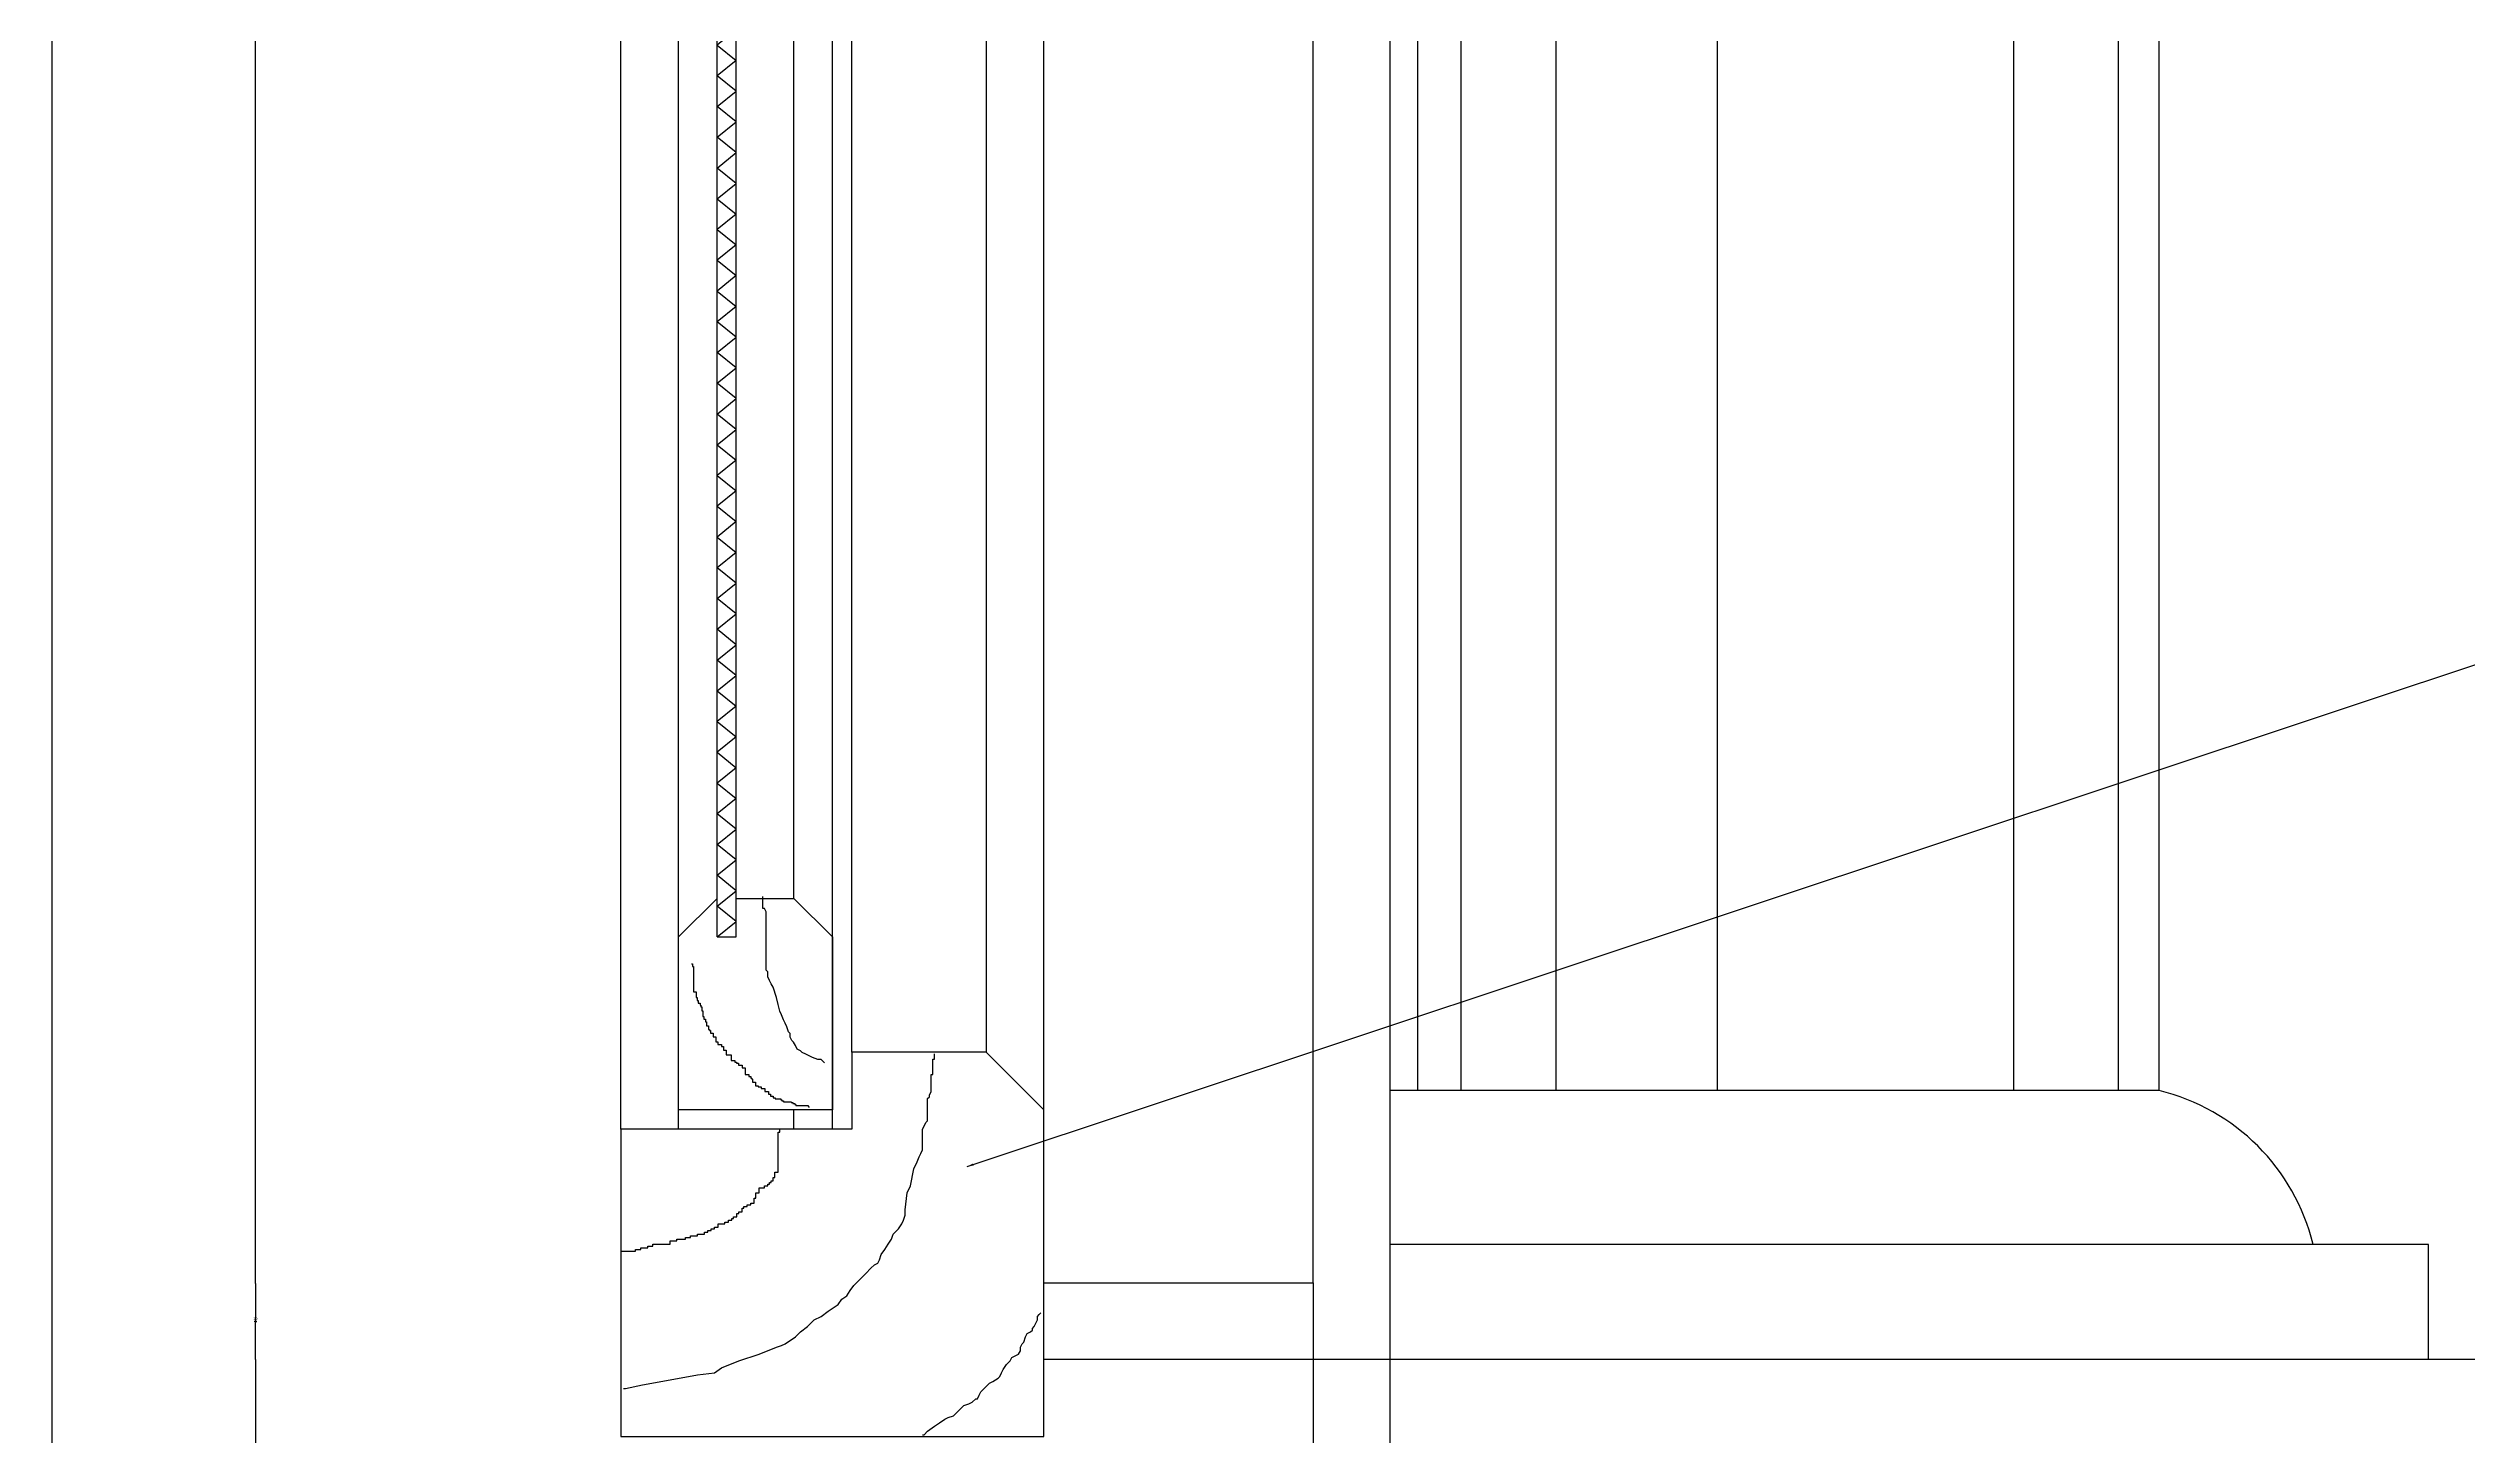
# Model space of a CAD drawing. Header units: metres. Extents: x 223 to 5375, y 130 to 7012.
# Drawn here: x 3832 to 4776, y 1509 to 2050 of the extents above; entities that cross this region are included whole.
import ezdxf

# ---------------------------------------------------------------- set-up
doc = ezdxf.new("R2010")
doc.units = ezdxf.units.M
for name, color, linetype in [('3', 3, 'Continuous'), ('4', 4, 'Continuous'), ('7', 7, 'Continuous'), ('BH', 3, 'Continuous'), ('DIM', 3, 'Continuous')]:
    doc.layers.add(name, color=color, linetype=linetype)
doc.dimstyles.get("Standard").update_dxf_attribs({"dimtxt": 2.5, "dimasz": 2.5, "dimexe": 1.25, "dimexo": 0.625, "dimtad": 1, "dimcen": 2.5, "dimazin": 3, "dimtfac": 1, "dimtmove": 0, "dimatfit": 3})

# ---------------------------------------------------------------- blocks, each defined once
blk = doc.blocks.new('BH2')
at = {"layer": 'BH'}
blk.add_lwpolyline([(0, 32), (5, 28), (0, 24), (5, 20), (0, 16), (5, 12), (0, 8), (5, 4), (0, 0)], dxfattribs=at)
blk = doc.blocks.new('*D28')
for p, q in [((3912.92, 5655.98), (3912.92, 3612.1)), ((3912.67, 3612.1), (3912.42, 3612.1)), ((3912.92, 1568.23), (3912.92, 3612.1)), ((3912.92, 3612.1), (3912.92, 3612.1)), ((3913.17, 3612.1), (3913.42, 3612.1))]:
    blk.add_line(p, q)
at = {"layer": 'Defpoints'}
for p in [(3912.92, 5655.98), (3912.92, 3612.1), (3912.92, 1568.23)]:
    blk.add_point(p, dxfattribs=at)
at = {"layer": 'DIM', "insert": (3912.92, 3613.225), "char_height": 1, "attachment_point": 5}
blk.add_mtext('2660', dxfattribs=at)
blk = doc.blocks.new('*D29')
for p, q in [((3833.68, 6585.98), (3833.68, 3506.91)), ((3833.35, 3506.91), (3833.1, 3506.91)), ((3833.6, 427.85), (3833.6, 3506.91)), ((3833.68, 3506.91), (3833.6, 3506.91)), ((3833.93, 3506.91), (3834.18, 3506.91))]:
    blk.add_line(p, q)
at = {"layer": 'Defpoints'}
for p in [(3833.68, 6585.98), (3833.68, 3506.91), (3833.6, 427.85)]:
    blk.add_point(p, dxfattribs=at)
at = {"layer": 'DIM', "insert": (3833.64, 3505.785), "char_height": 1, "attachment_point": 5}
blk.add_mtext('4105', dxfattribs=at)
blk = doc.blocks.new('*D31')
for p, q in [((3912.92, 1568.23), (3912.92, 1553.35)), ((3912.67, 1553.35), (3912.42, 1553.35)), ((3912.92, 1538.48), (3912.92, 1553.35)), ((3912.92, 1553.35), (3912.92, 1553.35)), ((3913.17, 1553.35), (3913.42, 1553.35))]:
    blk.add_line(p, q)
at = {"layer": 'Defpoints'}
for p in [(3912.92, 1568.23), (3912.92, 1553.35), (3912.92, 1538.48)]:
    blk.add_point(p, dxfattribs=at)
at = {"layer": 'DIM', "insert": (3912.92, 1554.475), "char_height": 1, "attachment_point": 5}
blk.add_mtext('20', dxfattribs=at)
blk = doc.blocks.new('*D49')
for p, q in [((3912.92, 1538.48), (3912.92, 1500.98)), ((3912.67, 1500.98), (3912.42, 1500.98)), ((3912.92, 1463.48), (3912.92, 1500.98)), ((3912.92, 1500.98), (3912.92, 1500.98)), ((3913.17, 1500.98), (3913.42, 1500.98))]:
    blk.add_line(p, q)
at = {"layer": 'Defpoints'}
for p in [(3912.92, 1538.48), (3912.92, 1500.98), (3912.92, 1463.48)]:
    blk.add_point(p, dxfattribs=at)
at = {"layer": 'DIM', "insert": (3912.92, 1502.105), "char_height": 1, "attachment_point": 5}
blk.add_mtext('50', dxfattribs=at)

msp = doc.modelspace()

# ---------------------------------------------------------------- hatches: boundary and pattern name
at = {"layer": 'DIM'}
h = msp.add_hatch(dxfattribs=at)
h.set_pattern_fill('AR-CONC', scale=10)
h.paths.add_polyline_path([(4325.44, 1463.48), (4325.44, 1538.48), (4220.44, 1538.48), (4220.44, 1508.48), (4295.44, 1508.48), (4295.44, 428.48), (4325.44, 428.48), (4325.44, 1328.48)])

# ---------------------------------------------------------------- linework, layer by layer
at = {"layer": '3'}
for p, q in [((4383.01, 5528.48), (4383.01, 1643.48)), ((4420.15, 5528.48), (4420.15, 1643.48)), ((4482.98, 5528.48), (4482.98, 1643.48)), ((4598.56, 5528.48), (4598.56, 1643.48)), ((4655.44, 1643.48), (4355.44, 1643.48)), ((4715.44, 1583.48), (4355.44, 1583.48))]:
    msp.add_line(p, q, dxfattribs=at)
for points in [[(4366.16, 5528.48), (4366.16, 1643.48)], [(4639.39, 5528.48), (4639.39, 1643.48)], [(4197.94, 4358.48), (4197.94, 4232.74), (4197.94, 1658.48)], [(4122.94, 1718.48), (4122.94, 4232.74), (4122.94, 4298.48)], [(4122.94, 1628.48), (4122.94, 1635.98)]]:
    msp.add_lwpolyline(points, dxfattribs=at)
at = {"layer": '4'}
for p, q in [((4355.44, 1643.48), (4355.44, 5685.98)), ((4055.44, 1628.48), (4055.44, 4418.48)), ((4355.44, 1463.48), (4355.44, 4232.74)), ((4220.44, 1568.48), (4325.44, 1568.48)), ((4325.44, 1568.48), (4325.44, 1538.48)), ((4325.44, 1538.48), (4220.44, 1538.48)), ((4760.44, 1538.48), (4325.44, 1538.48)), ((4325.44, 1538.48), (4325.44, 1463.48))]:
    msp.add_line(p, q, dxfattribs=at)
for points in [[(4655.44, 1643.48), (4655.44, 5528.48, 0.23), (4715.44, 5588.48), (4805.44, 5588.48), (4805.44, 5663.48), (4827.94, 5663.48), (4827.94, 5685.98), (4655.44, 5685.98), (4655.44, 5835.98), (4595.44, 5835.98), (4595.44, 6285.98), (4655.44, 6285.98), (4655.44, 6435.98), (4895.44, 6435.98), (4895.44, 6585.98), (4325.44, 6585.98)], [(4820.44, 428.48), (4820.44, 1328.48), (4857.94, 1328.48), (4857.94, 1380.98), (4865.44, 1380.98), (4865.44, 1403.48), (4895.44, 1403.48), (4895.44, 1463.48), (4820.44, 1463.48), (4820.44, 1538.48), (4760.44, 1538.48), (4760.44, 1583.48), (4715.44, 1583.48, 0.28), (4655.44, 1643.48), (4655.44, 4232.74)]]:
    msp.add_lwpolyline(points, format="xyb", dxfattribs=at)
for points in [[(4220.44, 1635.98), (4220.44, 4232.74), (4220.44, 4380.98)], [(4100.44, 1718.48), (4122.94, 1718.48), (4137.94, 1703.48), (4137.94, 1635.98), (4077.94, 1635.98), (4077.94, 1703.48), (4092.94, 1718.48)]]:
    msp.add_lwpolyline(points, dxfattribs=at)
msp.add_lwpolyline([(4197.94, 1658.48), (4145.44, 1658.48), (4145.44, 1628.48), (4055.44, 1628.48), (4055.44, 1508.48), (4220.44, 1508.48), (4220.44, 1635.98)], close=True, dxfattribs=at)
at = {"layer": '7'}
for p, q in [((4077.94, 1628.48), (4077.94, 4313.48)), ((4092.94, 1703.48), (4092.94, 4313.48)), ((4100.44, 1703.48), (4100.44, 4313.48)), ((4092.94, 1703.48), (4100.44, 1703.48))]:
    msp.add_line(p, q, dxfattribs=at)
for points in [[(4325.44, 1568.48), (4325.44, 4232.74), (4325.44, 5655.98)], [(4145.44, 1658.48), (4145.44, 4232.74), (4145.44, 4358.48)], [(4137.94, 1628.48), (4137.94, 4232.74), (4137.94, 4313.48)]]:
    msp.add_lwpolyline(points, dxfattribs=at)
at = {"layer": 'BH'}
for p, q in [((4110.75, 1714.57), (4110.75, 1719.26)), ((4111.42, 1714.57), (4110.75, 1714.57)), ((4112.09, 1713.24), (4111.42, 1714.57)), ((4112.09, 1690.47), (4112.09, 1713.24)), ((4082.99, 1692.94), (4083.36, 1692.94)), ((4083.36, 1692.94), (4083.36, 1691.84)), ((4083.36, 1691.84), (4083.73, 1691.84)), ((4083.73, 1691.84), (4083.73, 1681.96)), ((4112.76, 1689.81), (4112.09, 1690.47)), ((4112.76, 1687.8), (4112.76, 1689.81)), ((4083.73, 1681.96), (4084.83, 1681.96)), ((4084.83, 1681.96), (4084.83, 1679.76)), ((4084.83, 1679.76), (4085.19, 1679.76)), ((4085.19, 1679.76), (4085.19, 1678.67)), ((4113.43, 1686.46), (4112.76, 1687.8)), ((4114.1, 1685.12), (4113.43, 1686.46)), ((4114.77, 1683.78), (4114.1, 1685.12)), ((4116.11, 1679.76), (4114.77, 1683.78)), ((4116.78, 1677.09), (4116.11, 1679.76)), ((4085.19, 1678.67), (4085.56, 1678.67)), ((4085.56, 1678.67), (4085.56, 1677.57)), ((4085.56, 1677.57), (4086.29, 1677.57)), ((4086.29, 1677.57), (4086.29, 1676.84)), ((4086.29, 1676.84), (4086.66, 1676.84)), ((4086.66, 1676.84), (4086.66, 1676.1)), ((4086.66, 1676.1), (4087.02, 1676.1)), ((4087.02, 1676.1), (4087.02, 1674.64)), ((4087.02, 1674.64), (4087.39, 1674.64)), ((4087.39, 1674.64), (4087.39, 1672.44)), ((4087.39, 1672.44), (4087.76, 1672.44)), ((4087.76, 1672.44), (4087.76, 1671.35)), ((4087.76, 1671.35), (4088.49, 1671.35)), ((4088.49, 1671.35), (4088.49, 1670.25)), ((4088.49, 1670.25), (4088.85, 1670.25)), ((4088.85, 1670.25), (4088.85, 1668.78)), ((4117.45, 1674.41), (4116.78, 1677.09)), ((4118.12, 1673.07), (4117.45, 1674.41)), ((4118.79, 1671.06), (4118.12, 1673.07)), ((4119.46, 1669.72), (4118.79, 1671.06)), ((4088.85, 1668.78), (4089.59, 1668.78)), ((4089.59, 1668.78), (4089.59, 1667.32)), ((4089.59, 1667.32), (4089.95, 1667.32)), ((4089.95, 1667.32), (4089.95, 1666.95)), ((4089.95, 1666.95), (4090.32, 1666.95)), ((4090.32, 1666.95), (4090.32, 1665.85)), ((4090.32, 1665.85), (4091.42, 1665.85)), ((4091.42, 1665.85), (4091.42, 1664.39)), ((4091.42, 1664.39), (4092.52, 1664.39)), ((4092.52, 1664.39), (4092.52, 1662.56)), ((4092.52, 1662.56), (4093.25, 1662.56)), ((4093.25, 1662.56), (4093.25, 1661.46)), ((4093.25, 1661.46), (4094.71, 1661.46)), ((4094.71, 1661.46), (4094.71, 1660.73)), ((4094.71, 1660.73), (4095.45, 1660.73)), ((4095.45, 1660.73), (4095.45, 1659.27)), ((4120.13, 1668.38), (4119.46, 1669.72)), ((4120.8, 1666.38), (4120.13, 1668.38)), ((4121.47, 1665.71), (4120.8, 1666.38)), ((4121.47, 1664.37), (4121.47, 1665.71)), ((4122.14, 1663.03), (4121.47, 1664.37)), ((4122.81, 1662.36), (4122.14, 1663.03)), ((4123.48, 1661.02), (4122.81, 1662.36)), ((4124.15, 1659.68), (4123.48, 1661.02)), ((4095.45, 1659.27), (4096.55, 1659.27)), ((4096.55, 1659.27), (4096.55, 1657.44)), ((4096.55, 1657.44), (4098.38, 1657.44)), ((4098.38, 1657.44), (4098.38, 1655.24)), ((4098.38, 1655.24), (4099.84, 1655.24)), ((4099.84, 1655.24), (4099.84, 1654.51)), ((4099.84, 1654.51), (4100.58, 1654.51)), ((4100.58, 1654.51), (4100.58, 1654.14)), ((4100.58, 1654.14), (4101.31, 1654.14)), ((4101.31, 1654.14), (4101.31, 1653.41)), ((4101.31, 1653.41), (4102.77, 1653.41)), ((4102.77, 1653.41), (4102.77, 1652.31)), ((4102.77, 1652.31), (4103.87, 1652.31)), ((4103.87, 1652.31), (4103.87, 1649.75)), ((4125.49, 1659.01), (4124.15, 1659.68)), ((4126.16, 1658.34), (4125.49, 1659.01)), ((4127.5, 1657.67), (4126.16, 1658.34)), ((4128.84, 1657), (4127.5, 1657.67)), ((4130.18, 1656.33), (4128.84, 1657)), ((4132.19, 1655.66), (4130.18, 1656.33)), ((4133.53, 1655.66), (4132.19, 1655.66)), ((4134.2, 1654.99), (4133.53, 1655.66)), ((4134.87, 1654.33), (4134.2, 1654.99)), ((4177.07, 1655.79), (4177.74, 1655.79)), ((4177.07, 1649.76), (4177.07, 1655.79)), ((4177.74, 1655.79), (4177.74, 1657.8)), ((4103.87, 1649.75), (4105.34, 1649.75)), ((4105.34, 1649.75), (4105.34, 1649.02)), ((4105.34, 1649.02), (4106.07, 1649.02)), ((4106.07, 1649.02), (4106.07, 1648.28)), ((4106.07, 1648.28), (4106.44, 1648.28)), ((4106.44, 1648.28), (4106.44, 1647.92)), ((4106.44, 1647.92), (4106.8, 1647.92)), ((4106.8, 1647.92), (4106.8, 1646.82)), ((4106.8, 1646.82), (4107.9, 1646.82)), ((4107.9, 1646.82), (4107.9, 1645.36)), ((4107.9, 1645.36), (4109, 1645.36)), ((4109, 1645.36), (4109, 1644.99)), ((4109, 1644.99), (4110.1, 1644.99)), ((4110.1, 1644.99), (4110.1, 1644.26)), ((4110.1, 1644.26), (4111.56, 1644.26)), ((4111.56, 1644.26), (4111.56, 1643.16)), ((4111.56, 1643.16), (4113.03, 1643.16)), ((4113.03, 1643.16), (4113.03, 1642.06)), ((4113.03, 1642.06), (4113.76, 1642.06)), ((4113.76, 1642.06), (4113.76, 1641.33)), ((4175.73, 1641.73), (4176.4, 1643.07)), ((4176.4, 1649.76), (4177.07, 1649.76)), ((4176.4, 1643.07), (4176.4, 1649.76)), ((4113.76, 1641.33), (4114.86, 1641.33)), ((4114.86, 1641.33), (4114.86, 1640.6)), ((4114.86, 1640.6), (4115.59, 1640.6)), ((4115.59, 1640.6), (4115.59, 1640.23)), ((4115.59, 1640.23), (4117.79, 1640.23)), ((4117.79, 1640.23), (4117.79, 1639.87)), ((4117.79, 1639.87), (4118.16, 1639.87)), ((4118.16, 1639.87), (4118.16, 1639.5)), ((4118.16, 1639.5), (4118.89, 1639.5)), ((4118.89, 1639.5), (4118.89, 1639.13)), ((4118.89, 1639.13), (4121.82, 1639.13)), ((4121.82, 1639.13), (4121.82, 1638.77)), ((4121.82, 1638.77), (4122.55, 1638.77)), ((4122.55, 1638.77), (4122.55, 1638.4)), ((4122.55, 1638.4), (4123.28, 1638.4)), ((4123.28, 1638.4), (4123.28, 1638.04)), ((4123.28, 1638.04), (4123.65, 1638.04)), ((4123.65, 1638.04), (4123.65, 1637.67)), ((4123.65, 1637.67), (4128.41, 1637.67)), ((4128.41, 1637.67), (4128.41, 1637.3)), ((4128.41, 1637.3), (4128.78, 1637.3)), ((4128.78, 1637.3), (4128.78, 1636.94)), ((4175.06, 1640.39), (4175.73, 1641.06)), ((4175.06, 1631.69), (4175.06, 1640.39)), ((4175.73, 1641.06), (4175.73, 1641.73)), ((4116.78, 1611.61), (4116.78, 1627.28)), ((4116.78, 1627.28), (4117.45, 1627.28)), ((4117.45, 1627.28), (4117.45, 1628.61)), ((4173.05, 1628.34), (4174.39, 1631.02)), ((4173.05, 1620.31), (4173.05, 1628.34)), ((4174.39, 1631.02), (4175.06, 1631.69)), ((4169.7, 1612.94), (4171.04, 1615.62)), ((4171.04, 1615.62), (4171.71, 1617.63)), ((4171.71, 1617.63), (4172.38, 1618.97)), ((4172.38, 1618.97), (4173.05, 1620.31)), ((4109.41, 1605.58), (4111.42, 1605.58)), ((4109.41, 1603.57), (4109.41, 1605.58)), ((4111.42, 1606.25), (4112.76, 1606.25)), ((4111.42, 1605.58), (4111.42, 1606.25)), ((4112.76, 1606.92), (4113.43, 1606.92)), ((4112.76, 1606.25), (4112.76, 1606.92)), ((4113.43, 1607.59), (4114.1, 1607.59)), ((4113.43, 1606.92), (4113.43, 1607.59)), ((4114.1, 1608.26), (4114.77, 1608.26)), ((4114.1, 1607.59), (4114.1, 1608.26)), ((4114.77, 1609.6), (4115.44, 1609.6)), ((4114.77, 1608.26), (4114.77, 1609.6)), ((4115.44, 1611.61), (4116.78, 1611.61)), ((4115.44, 1609.6), (4115.44, 1611.61)), ((4167.02, 1603.57), (4168.36, 1606.25)), ((4168.36, 1606.25), (4169.7, 1612.94)), ((4100.7, 1595.54), (4101.37, 1595.54)), ((4100.7, 1594.2), (4100.7, 1595.54)), ((4101.37, 1596.21), (4102.71, 1596.21)), ((4101.37, 1595.54), (4101.37, 1596.21)), ((4102.71, 1597.55), (4103.38, 1597.55)), ((4102.71, 1596.21), (4102.71, 1597.55)), ((4103.38, 1598.22), (4104.72, 1598.22)), ((4103.38, 1597.55), (4103.38, 1598.22)), ((4104.72, 1598.89), (4106.06, 1598.89)), ((4104.72, 1598.22), (4104.72, 1598.89)), ((4106.06, 1599.56), (4107.4, 1599.56)), ((4106.06, 1598.89), (4106.06, 1599.56)), ((4107.4, 1601.56), (4108.07, 1601.56)), ((4107.4, 1599.56), (4107.4, 1601.56)), ((4108.07, 1603.57), (4109.41, 1603.57)), ((4108.07, 1601.56), (4108.07, 1603.57)), ((4165.68, 1592.86), (4166.35, 1594.87)), ((4166.35, 1596.88), (4167.02, 1603.57)), ((4166.35, 1594.87), (4166.35, 1596.88)), ((4077.26, 1585.5), (4080.61, 1585.5)), ((4077.26, 1584.83), (4077.26, 1585.5)), ((4080.61, 1586.17), (4082.62, 1586.17)), ((4080.61, 1585.5), (4080.61, 1586.17)), ((4082.62, 1586.84), (4085.3, 1586.84)), ((4082.62, 1586.17), (4082.62, 1586.84)), ((4085.3, 1587.51), (4087.98, 1587.51)), ((4085.3, 1586.84), (4085.3, 1587.51)), ((4087.98, 1588.18), (4089.32, 1588.18)), ((4087.98, 1587.51), (4087.98, 1588.18)), ((4089.32, 1588.85), (4090.66, 1588.85)), ((4089.32, 1588.18), (4089.32, 1588.85)), ((4090.66, 1589.51), (4092, 1589.51)), ((4090.66, 1588.85), (4090.66, 1589.51)), ((4092, 1590.18), (4093.34, 1590.18)), ((4092, 1589.51), (4092, 1590.18)), ((4093.34, 1591.52), (4096.01, 1591.52)), ((4093.34, 1590.18), (4093.34, 1591.52)), ((4096.01, 1592.19), (4097.35, 1592.19)), ((4096.01, 1591.52), (4096.01, 1592.19)), ((4097.35, 1592.86), (4098.69, 1592.86)), ((4097.35, 1592.19), (4097.35, 1592.86)), ((4098.69, 1593.53), (4099.36, 1593.53)), ((4098.69, 1592.86), (4098.69, 1593.53)), ((4099.36, 1594.2), (4100.7, 1594.2)), ((4099.36, 1593.53), (4099.36, 1594.2)), ((4159.65, 1583.49), (4160.99, 1585.5)), ((4160.99, 1585.5), (4161.66, 1587.51)), ((4161.66, 1587.51), (4163.67, 1589.51)), ((4163.67, 1589.51), (4165.01, 1591.52)), ((4165.01, 1591.52), (4165.68, 1592.86)), ((4055.82, 1580.81), (4061.18, 1580.81)), ((4061.18, 1581.48), (4063.19, 1581.48)), ((4061.18, 1580.81), (4061.18, 1581.48)), ((4063.19, 1582.15), (4065.87, 1582.15)), ((4063.19, 1581.48), (4063.19, 1582.15)), ((4065.87, 1582.82), (4067.88, 1582.82)), ((4065.87, 1582.15), (4065.87, 1582.82)), ((4067.88, 1583.49), (4074.58, 1583.49)), ((4067.88, 1582.82), (4067.88, 1583.49)), ((4074.58, 1584.83), (4077.26, 1584.83)), ((4074.58, 1583.49), (4074.58, 1584.83)), ((4154.29, 1575.46), (4155.63, 1576.13)), ((4155.63, 1576.13), (4156.3, 1577.46)), ((4156.3, 1577.46), (4156.97, 1579.47)), ((4156.97, 1579.47), (4158.31, 1581.48)), ((4158.31, 1581.48), (4159.65, 1583.49)), ((4144.91, 1565.42), (4146.25, 1567.42)), ((4146.25, 1567.42), (4148.26, 1569.43)), ((4148.26, 1569.43), (4150.94, 1572.11)), ((4150.94, 1572.11), (4152.95, 1574.12)), ((4152.95, 1574.12), (4154.29, 1575.46)), ((4133.53, 1555.37), (4136.21, 1557.38)), ((4136.21, 1557.38), (4140.22, 1560.06)), ((4140.22, 1560.06), (4141.56, 1562.07)), ((4141.56, 1562.07), (4143.57, 1563.41)), ((4143.57, 1563.41), (4144.91, 1565.42)), ((4123.48, 1547.34), (4125.49, 1549.35)), ((4125.49, 1549.35), (4128.17, 1551.36)), ((4128.17, 1551.36), (4130.85, 1554.03)), ((4130.85, 1554.03), (4133.53, 1555.37)), ((4213.24, 1547.34), (4213.91, 1548.68)), ((4213.91, 1548.68), (4215.25, 1549.35)), ((4215.25, 1549.35), (4215.92, 1550.02)), ((4215.92, 1550.69), (4216.59, 1551.36)), ((4215.92, 1550.02), (4215.92, 1550.69)), ((4216.59, 1551.36), (4217.26, 1552.7)), ((4217.26, 1552.7), (4217.93, 1554.03)), ((4217.93, 1555.37), (4218.6, 1556.04)), ((4217.93, 1554.03), (4217.93, 1555.37)), ((4218.6, 1556.04), (4219.27, 1556.71)), ((4101.37, 1537.97), (4109.41, 1540.65)), ((4109.41, 1540.65), (4116.11, 1543.32)), ((4116.11, 1543.32), (4118.12, 1543.99)), ((4118.12, 1543.99), (4119.46, 1544.66)), ((4119.46, 1544.66), (4123.48, 1547.34)), ((4207.21, 1537.97), (4207.88, 1539.31)), ((4207.88, 1539.31), (4209.22, 1539.98)), ((4209.22, 1539.98), (4210.56, 1540.65)), ((4210.56, 1540.65), (4211.23, 1541.98)), ((4211.23, 1543.32), (4211.9, 1544.66)), ((4211.23, 1541.98), (4211.23, 1543.32)), ((4211.9, 1544.66), (4212.57, 1545.33)), ((4212.57, 1545.33), (4213.24, 1547.34)), ((4063.86, 1528.6), (4074.58, 1530.6)), ((4074.58, 1530.6), (4085.3, 1532.61)), ((4085.3, 1532.61), (4092, 1533.28)), ((4092, 1533.28), (4094.67, 1535.29)), ((4094.67, 1535.29), (4101.37, 1537.97)), ((4197.83, 1527.93), (4199.17, 1529.27)), ((4199.17, 1529.27), (4200.51, 1529.93)), ((4200.51, 1529.93), (4202.52, 1531.27)), ((4202.52, 1531.27), (4203.19, 1531.94)), ((4203.19, 1531.94), (4203.86, 1533.28)), ((4203.86, 1533.28), (4204.53, 1534.62)), ((4204.53, 1534.62), (4205.87, 1536.63)), ((4205.87, 1536.63), (4207.21, 1537.97)), ((4056.49, 1527.26), (4057.16, 1527.26)), ((4057.16, 1527.26), (4063.86, 1528.6)), ((4186.44, 1517.89), (4187.78, 1519.22)), ((4187.78, 1519.22), (4189.12, 1520.56)), ((4189.12, 1520.56), (4191.13, 1521.23)), ((4191.13, 1521.23), (4192.47, 1521.9)), ((4192.47, 1521.9), (4193.81, 1523.24)), ((4193.81, 1523.24), (4194.48, 1523.24)), ((4194.48, 1523.24), (4195.15, 1524.58)), ((4195.15, 1524.58), (4195.82, 1525.92)), ((4195.82, 1525.92), (4196.49, 1526.59)), ((4196.49, 1526.59), (4197.83, 1527.93)), ((4173.72, 1509.18), (4175.06, 1510.52)), ((4175.06, 1510.52), (4177.74, 1512.53)), ((4177.74, 1512.53), (4179.75, 1513.87)), ((4179.75, 1513.87), (4181.75, 1515.21)), ((4181.75, 1515.21), (4183.09, 1515.88)), ((4183.09, 1515.88), (4185.1, 1516.55)), ((4185.1, 1516.55), (4185.77, 1517.22)), ((4185.77, 1517.22), (4186.44, 1517.89)), ((4173.05, 1509.18), (4173.72, 1509.18))]:
    msp.add_line(p, q, dxfattribs=at)

# ---------------------------------------------------------------- block references
at = {"layer": '3', "xscale": 1.5, "yscale": 1.5, "zscale": 1.5}
for p in [(4092.94, 2039.48), (4092.94, 1943.48), (4092.94, 1847.48), (4092.94, 1751.48)]:
    msp.add_blockref('BH2', p, dxfattribs=at)
at = {"layer": '3', "xscale": -1.5, "yscale": 1.5, "zscale": 1.5, "rotation": 180}
for p in [(4092.94, 2039.48), (4092.94, 1943.48), (4092.94, 1847.48), (4092.94, 1751.48)]:
    msp.add_blockref('BH2', p, dxfattribs=at)

# ---------------------------------------------------------------- dimensions: what is measured, and where the dimension line sits
at = {"layer": 'DIM'}
for base, p1, p2, text, picture, middle in [((3833.68, 3506.91), (3833.68, 6585.98), (3833.6, 427.85), '4105', '*D29', (3833.64, 3505.785)), ((3912.92, 3612.1), (3912.92, 5655.98), (3912.92, 1568.23), '2660', '*D28', (3912.92, 3613.225)), ((3912.92, 1553.35), (3912.92, 1568.23), (3912.92, 1538.48), '20', '*D31', (3912.92, 1554.475)), ((3912.92, 1500.98), (3912.92, 1538.48), (3912.92, 1463.48), '50', '*D49', (3912.92, 1502.105))]:
    dim = msp.add_linear_dim(base=base, p1=p1, p2=p2, text=text, dimstyle='Standard', dxfattribs=at)
    dim.commit()
    dim.dimension.update_dxf_attribs({"geometry": picture, "text_midpoint": middle})

# ---------------------------------------------------------------- leaders
msp.add_leader([(4190.5, 1613.84), (4974.68, 1875.04)], dimstyle='Standard', dxfattribs=at)

doc.saveas('drawing.dxf')
